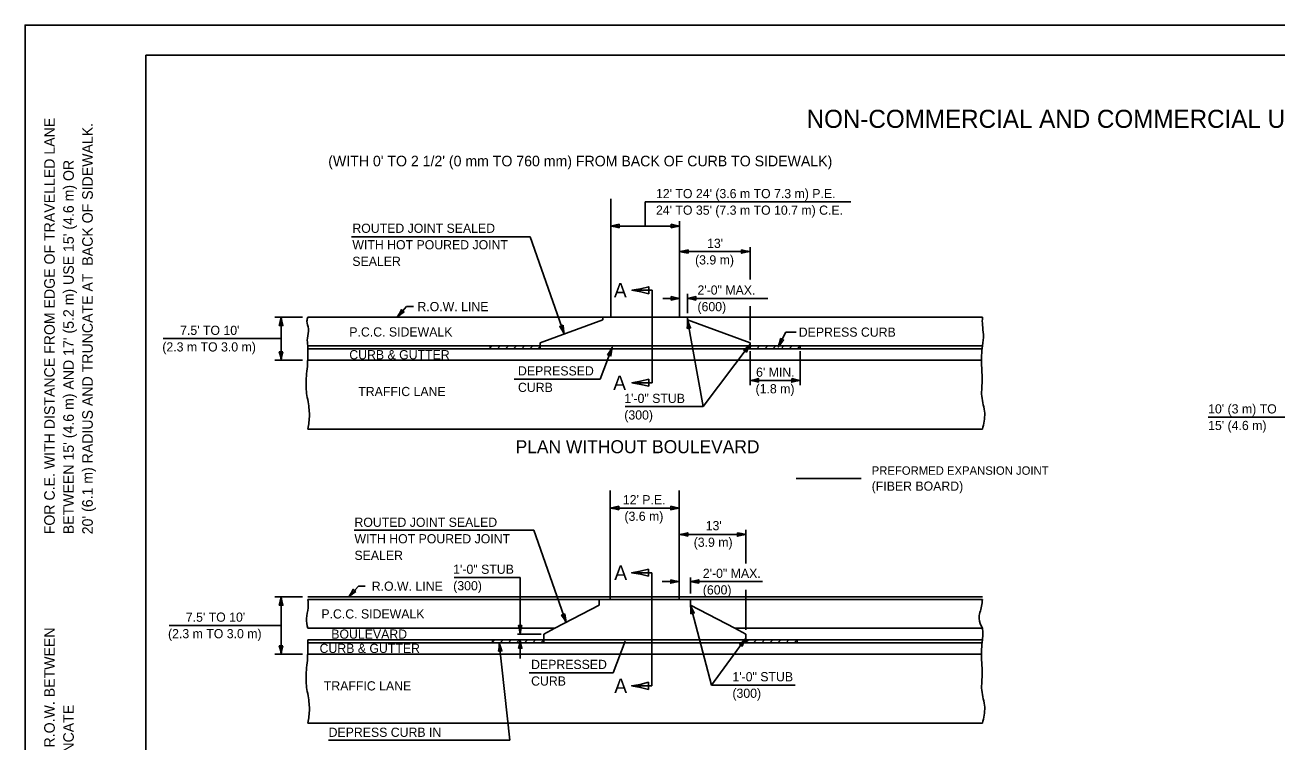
# Model space of a CAD drawing. Extents: x 0 to 2.83, y 0 to 1.83.
# Drawn here: x 0 to 1.73, y 0.843 to 1.833 of the extents above; entities that cross this region are included whole.
import ezdxf

# ---------------------------------------------------------------- set-up
doc = ezdxf.new("R2010")
doc.units = 0
for name, color, linetype in [('RD_Pr_Roadway_Dimensions', 7, 'Continuous'), ('RD_Pr_Roadway_Items', 7, 'Continuous'), ('RD_Pr_Roadway_Notes', 7, 'Continuous'), ('SC_Scratch7', 7, 'Continuous'), ('SH_General_Details', 7, 'Continuous'), ('SH_Printer_Plotting_Border', 7, 'Continuous')]:
    doc.layers.add(name, color=color, linetype=linetype)

msp = doc.modelspace()

# ---------------------------------------------------------------- linework, layer by layer
at = {"layer": 'RD_Pr_Roadway_Dimensions'}
for p, q in [((0.8569, 1.5558), (0.8569, 1.5891)), ((0.8569, 1.5891), (1.141, 1.5891)), ((0.8093, 1.5557), (0.9045, 1.5557)), ((1.0019, 1.482), (1.0019, 1.5267)), ((1.0019, 1.5204), (0.9045, 1.5204)), ((0.8815, 1.4558), (0.9045, 1.4558)), ((0.9153, 1.4352), (0.9153, 1.4621)), ((0.9153, 1.4558), (1.0264, 1.4558)), ((1.0019, 1.3982), (1.0019, 1.4449)), ((0.3832, 1.43), (0.3452, 1.43)), ((0.3539, 1.3705), (0.3539, 1.43)), ((0.3539, 1.4002), (0.1909, 1.4002)), ((0.9373, 1.3062), (1.0019, 1.3923)), ((0.3832, 1.3705), (0.3452, 1.3705)), ((1.0019, 1.3829), (1.0019, 1.336)), ((1.0711, 1.3829), (1.0711, 1.336)), ((1.0019, 1.3424), (1.0711, 1.3424)), ((1.744, 1.2917), (1.6349, 1.2917)), ((0.8088, 1.1662), (0.904, 1.1662)), ((0.9961, 1.1297), (0.904, 1.1297)), ((0.9961, 1.0896), (0.9961, 1.1359)), ((0.593, 1.0703), (0.6842, 1.0703)), ((0.6842, 0.9921), (0.6842, 1.0703)), ((0.8803, 1.0646), (0.904, 1.0646)), ((0.9194, 1.0481), (0.9194, 1.0702)), ((0.9194, 1.0646), (1.0193, 1.0646)), ((0.3832, 1.0437), (0.3452, 1.0437)), ((0.3539, 0.9644), (0.3539, 1.0437)), ((0.9961, 0.9978), (0.9961, 1.0533)), ((0.3539, 1.004), (0.1993, 1.004)), ((0.7132, 0.9921), (0.6803, 0.9921)), ((0.9488, 0.9217), (0.9961, 0.9862)), ((0.6842, 0.9584), (0.6842, 0.9842)), ((0.3832, 0.9644), (0.3452, 0.9644))]:
    msp.add_line(p, q, dxfattribs=at)
for points in [[(0.821, 1.5533), (0.821, 1.5557), (0.821, 1.5582), (0.8151, 1.5568), (0.8093, 1.5557), (0.8155, 1.5546)], [(0.8929, 1.5582), (0.8929, 1.5557), (0.8929, 1.5533), (0.8987, 1.5547), (0.9045, 1.5557), (0.8983, 1.5569)], [(0.9162, 1.518), (0.9162, 1.5204), (0.9162, 1.5228), (0.9103, 1.5214), (0.9045, 1.5204), (0.9107, 1.5193)], [(0.9902, 1.5228), (0.9902, 1.5204), (0.9902, 1.518), (0.9961, 1.5194), (1.0019, 1.5204), (0.9957, 1.5215)], [(0.8929, 1.4582), (0.8929, 1.4558), (0.8929, 1.4534), (0.8987, 1.4548), (0.9045, 1.4558), (0.8983, 1.4569)], [(0.927, 1.4534), (0.927, 1.4558), (0.927, 1.4582), (0.9211, 1.4568), (0.9153, 1.4558), (0.9215, 1.4547)], [(0.3514, 1.4183), (0.3539, 1.4183), (0.3563, 1.4183), (0.3549, 1.4241), (0.3539, 1.43), (0.3527, 1.4237)], [(0.915, 1.4141), (0.9174, 1.4145), (0.9198, 1.415), (0.9174, 1.4204), (0.9153, 1.426), (0.9153, 1.4197)], [(0.9929, 1.3844), (0.9949, 1.3829), (0.9968, 1.3815), (0.9992, 1.387), (1.0019, 1.3923), (0.9973, 1.388)], [(0.3563, 1.3821), (0.3539, 1.3821), (0.3514, 1.3821), (0.3529, 1.3763), (0.3539, 1.3705), (0.355, 1.3767)], [(1.0136, 1.34), (1.0136, 1.3424), (1.0136, 1.3449), (1.0077, 1.3434), (1.0019, 1.3424), (1.0081, 1.3413)], [(1.0595, 1.3449), (1.0594, 1.3424), (1.0594, 1.34), (1.0653, 1.3414), (1.0711, 1.3424), (1.0649, 1.3436)], [(0.8205, 1.1638), (0.8205, 1.1662), (0.8205, 1.1687), (0.8147, 1.1672), (0.8088, 1.1662), (0.8151, 1.1651)], [(0.8924, 1.1687), (0.8924, 1.1662), (0.8924, 1.1638), (0.8982, 1.1652), (0.904, 1.1662), (0.8978, 1.1674)], [(0.9157, 1.1272), (0.9157, 1.1297), (0.9157, 1.1321), (0.9099, 1.1307), (0.904, 1.1297), (0.9103, 1.1285)], [(0.9845, 1.1321), (0.9845, 1.1297), (0.9845, 1.1272), (0.9903, 1.1287), (0.9961, 1.1297), (0.9899, 1.1308)], [(0.8924, 1.0671), (0.8924, 1.0646), (0.8924, 1.0622), (0.8982, 1.0636), (0.904, 1.0646), (0.8978, 1.0658)], [(0.931, 1.0622), (0.931, 1.0646), (0.931, 1.0671), (0.9252, 1.0656), (0.9194, 1.0646), (0.9256, 1.0635)], [(0.3514, 1.0321), (0.3539, 1.032), (0.3563, 1.032), (0.3549, 1.0379), (0.3539, 1.0437), (0.3527, 1.0375)], [(0.92, 1.0199), (0.9224, 1.0206), (0.9247, 1.0212), (0.9218, 1.0265), (0.9194, 1.0318), (0.9199, 1.0255)], [(0.6867, 1.0038), (0.6842, 1.0038), (0.6818, 1.0038), (0.6832, 0.998), (0.6842, 0.9921), (0.6853, 0.9984)], [(0.9873, 0.9782), (0.9892, 0.9768), (0.9912, 0.9754), (0.9935, 0.9809), (0.9961, 0.9862), (0.9915, 0.9819)], [(0.3563, 0.976), (0.3539, 0.976), (0.3514, 0.976), (0.3529, 0.9702), (0.3539, 0.9644), (0.355, 0.9706)], [(0.3563, 0.976), (0.3539, 0.976), (0.3514, 0.976), (0.3529, 0.9702), (0.3539, 0.9644), (0.355, 0.9706)], [(0.6818, 0.9726), (0.6842, 0.9725), (0.6867, 0.9725), (0.6852, 0.9784), (0.6842, 0.9842), (0.6831, 0.978)]]:
    msp.add_lwpolyline(points, close=True, dxfattribs=at)
for points in [[(0.9373, 1.3062), (0.9153, 1.426)], [(0.8291, 1.3062), (0.9373, 1.3062)], [(1.0641, 0.9217), (0.9488, 0.9217), (0.9194, 1.0318)]]:
    msp.add_lwpolyline(points, dxfattribs=at)
at = {"layer": 'RD_Pr_Roadway_Items'}
for p, q in [((0.8093, 1.43), (0.8093, 1.5933)), ((0.9045, 1.43), (0.9045, 1.5623)), ((0.3908, 1.43), (1.323, 1.43)), ((0.7119, 1.3942), (0.7985, 1.426)), ((0.7985, 1.426), (0.7985, 1.43)), ((0.8093, 1.43), (0.9045, 1.43)), ((0.9153, 1.426), (0.9153, 1.43)), ((1.0019, 1.3942), (0.9153, 1.426)), ((0.3908, 1.3903), (0.7119, 1.3903)), ((0.3908, 1.3863), (0.7119, 1.3863)), ((0.6427, 1.3863), (0.6427, 1.3903)), ((0.6903, 1.3863), (1.0235, 1.3863)), ((0.7119, 1.3942), (0.7119, 1.3903)), ((0.7119, 1.3863), (0.7119, 1.3903)), ((0.7119, 1.3903), (1.0019, 1.3903)), ((1.0019, 1.3942), (1.0019, 1.3903)), ((1.0019, 1.3863), (1.0019, 1.3903)), ((1.0019, 1.3903), (1.323, 1.3903)), ((1.0019, 1.3863), (1.323, 1.3863)), ((1.0711, 1.3863), (1.0711, 1.3903)), ((0.3908, 1.3705), (1.322, 1.3705)), ((0.3908, 1.2753), (1.323, 1.2753)), ((1.0657, 1.2069), (1.1552, 1.2069)), ((0.8088, 1.0397), (0.8088, 1.1905)), ((0.904, 1.0397), (0.904, 1.1905)), ((1.323, 1.0437), (0.3908, 1.0437)), ((0.3908, 1.0397), (1.323, 1.0397)), ((0.7935, 1.0318), (0.7935, 1.0397)), ((0.8088, 1.0397), (0.904, 1.0397)), ((0.9194, 1.0318), (0.9194, 1.0397)), ((0.7321, 1.0001), (0.7935, 1.0318)), ((0.9194, 1.0318), (0.9808, 1.0001)), ((0.3908, 1.0001), (0.7321, 1.0001)), ((0.7321, 1.0001), (0.7167, 0.9921)), ((0.7167, 0.9802), (0.7167, 0.9921)), ((0.9808, 1.0001), (0.9961, 0.9921)), ((0.9808, 1.0001), (1.323, 1.0001)), ((0.9961, 0.9921), (0.9961, 0.9802)), ((0.3908, 0.9842), (0.7167, 0.9842)), ((0.3908, 0.9802), (0.7167, 0.9802)), ((0.6461, 0.9802), (0.6461, 0.9842)), ((0.6461, 0.9809), (0.6494, 0.9842)), ((0.6567, 0.9802), (0.6607, 0.9842)), ((0.6679, 0.9802), (0.6719, 0.9842)), ((0.6791, 0.9802), (0.6831, 0.9842)), ((0.6898, 0.9802), (0.9961, 0.9802)), ((0.6903, 0.9802), (0.6943, 0.9842)), ((0.7016, 0.9802), (0.7055, 0.9842)), ((0.7128, 0.9802), (0.7167, 0.9842)), ((0.7167, 0.9842), (0.9961, 0.9842)), ((0.9961, 0.9842), (1.323, 0.9842)), ((0.9961, 0.9808), (0.9996, 0.9842)), ((0.9961, 0.9802), (1.323, 0.9802)), ((1.0068, 0.9802), (1.0108, 0.9842)), ((1.0181, 0.9802), (1.022, 0.9842)), ((1.0293, 0.9802), (1.0332, 0.9842)), ((1.0405, 0.9802), (1.0444, 0.9842)), ((1.0517, 0.9802), (1.0557, 0.9842)), ((1.0629, 0.9802), (1.0668, 0.9841)), ((1.0668, 0.9842), (1.0668, 0.9802)), ((0.3908, 0.9644), (1.322, 0.9644)), ((0.3908, 0.8692), (1.323, 0.8692))]:
    msp.add_line(p, q, dxfattribs=at)
for points in [[(0.6427, 1.3875), (0.6455, 1.3903)], [(0.6527, 1.3863), (0.6567, 1.3903)], [(0.6639, 1.3863), (0.6679, 1.3903)], [(0.6752, 1.3863), (0.6791, 1.3903)], [(0.6864, 1.3863), (0.6903, 1.3903)], [(0.6976, 1.3863), (0.7016, 1.3903)], [(0.7088, 1.3863), (0.7119, 1.3894)], [(1.0019, 1.3884), (1.0038, 1.3903)], [(1.0111, 1.3863), (1.015, 1.3903)], [(1.0223, 1.3863), (1.0263, 1.3903)], [(1.0335, 1.3863), (1.0375, 1.3903)], [(1.0447, 1.3863), (1.0487, 1.3903)], [(1.0559, 1.3863), (1.0599, 1.3903)], [(1.0672, 1.3863), (1.0711, 1.3903)]]:
    msp.add_lwpolyline(points, dxfattribs=at)
for points in [[(0.3908, 1.3903), (0.3901, 1.4007), (0.3919, 1.4135), (0.3895, 1.4245), (0.3908, 1.43)], [(1.323, 1.3903), (1.3244, 1.4057), (1.323, 1.4189), (1.323, 1.43)], [(0.3908, 1.2753), (0.3924, 1.2848), (0.3924, 1.3046), (0.3888, 1.3272), (0.3888, 1.3484), (0.3902, 1.3616), (0.3906, 1.3817), (0.3908, 1.3903)], [(1.323, 1.2753), (1.3261, 1.2971), (1.3221, 1.3205), (1.3228, 1.3446), (1.3217, 1.3639), (1.323, 1.3903)], [(0.3908, 1.0001), (0.389, 1.0135), (0.3913, 1.0281), (0.3908, 1.0397)], [(1.323, 1.0001), (1.3183, 1.0134), (1.3219, 1.0305), (1.323, 1.0397)], [(1.323, 1.0001), (1.3237, 0.9933), (1.323, 0.9842)], [(0.3908, 0.8692), (0.3924, 0.8787), (0.3924, 0.8985), (0.3888, 0.9211), (0.3888, 0.9423), (0.3902, 0.9555), (0.3906, 0.9756), (0.3908, 0.9842)], [(1.323, 0.8692), (1.3261, 0.891), (1.3221, 0.9144), (1.3228, 0.9385), (1.3217, 0.9579), (1.323, 0.9842)]]:
    msp.add_spline(points, degree=3, dxfattribs=at)
at = {"layer": 'RD_Pr_Roadway_Notes'}
for p, q in [((0.4513, 1.5408), (0.6981, 1.5408)), ((0.6981, 1.5408), (0.7452, 1.4069)), ((0.8666, 1.4671), (0.8387, 1.4671)), ((0.8666, 1.3392), (0.8666, 1.4671)), ((0.5273, 1.4445), (0.5143, 1.43)), ((0.537, 1.4445), (0.5273, 1.4445)), ((1.0514, 1.4092), (1.0409, 1.3887)), ((1.0654, 1.4092), (1.0514, 1.4092)), ((0.7947, 1.3443), (0.8115, 1.388)), ((0.6757, 1.3443), (0.7947, 1.3443)), ((0.8666, 1.3392), (0.8387, 1.3392)), ((0.4546, 1.1354), (0.703, 1.1354)), ((0.703, 1.1354), (0.7477, 1.0081)), ((0.8661, 1.0768), (0.8382, 1.0768)), ((0.8661, 0.9206), (0.8661, 1.0768)), ((0.4606, 1.0582), (0.4476, 1.0437)), ((0.4702, 1.0582), (0.4606, 1.0582)), ((0.6699, 0.8456), (0.6554, 0.9802)), ((0.8126, 0.9387), (0.8293, 0.9824)), ((0.6968, 0.9387), (0.8126, 0.9387)), ((0.8661, 0.9206), (0.8382, 0.9206)), ((0.4195, 0.8456), (0.6699, 0.8456))]:
    msp.add_line(p, q, dxfattribs=at)
for points in [[(0.862, 1.4622), (0.862, 1.4671), (0.862, 1.4719), (0.8503, 1.4691), (0.8387, 1.4671), (0.8511, 1.4648)], [(0.5239, 1.437), (0.5221, 1.4386), (0.5203, 1.4403), (0.5174, 1.435), (0.5143, 1.43), (0.5193, 1.4338)], [(0.7436, 1.4187), (0.7413, 1.4179), (0.739, 1.4171), (0.7423, 1.412), (0.7452, 1.4069), (0.7442, 1.4131)], [(0.805, 1.378), (0.8073, 1.3771), (0.8096, 1.3762), (0.8103, 1.3822), (0.8115, 1.388), (0.8082, 1.3826)], [(1.0484, 1.398), (1.0463, 1.3991), (1.0441, 1.4002), (1.0427, 1.3944), (1.0409, 1.3887), (1.0448, 1.3937)], [(0.862, 1.3343), (0.862, 1.3392), (0.862, 1.3441), (0.8503, 1.3412), (0.8387, 1.3392), (0.8511, 1.3369)], [(0.8615, 1.072), (0.8615, 1.0768), (0.8615, 1.0817), (0.8499, 1.0789), (0.8382, 1.0768), (0.8506, 1.0746)], [(0.4572, 1.0508), (0.4554, 1.0524), (0.4535, 1.054), (0.4507, 1.0487), (0.4476, 1.0437), (0.4526, 1.0476)], [(0.7461, 1.02), (0.7438, 1.0192), (0.7415, 1.0183), (0.7448, 1.0133), (0.7477, 1.0081), (0.7467, 1.0144)], [(0.6542, 0.9683), (0.6567, 0.9686), (0.6591, 0.9688), (0.657, 0.9745), (0.6554, 0.9802), (0.655, 0.9739)], [(0.8615, 0.9157), (0.8615, 0.9206), (0.8615, 0.9255), (0.8499, 0.9226), (0.8382, 0.9206), (0.8506, 0.9183)]]:
    msp.add_lwpolyline(points, close=True, dxfattribs=at)
at = {"layer": 'SH_General_Details'}
for p, q in [((0, 1.8333), (0, 0)), ((2.8333, 1.8333), (0, 1.8333))]:
    msp.add_line(p, q, dxfattribs=at)
msp.add_lwpolyline([(0.1667, 1.7917), (2.7917, 1.7917), (2.7917, 0.0417), (0.1667, 0.0417)], close=True, dxfattribs=at)
at = {"layer": 'SH_Printer_Plotting_Border'}
msp.add_lwpolyline([(0, 0), (2.8333, 0), (2.8333, 1.8333), (0, 1.8333)], close=True, dxfattribs=at)

# ---------------------------------------------------------------- texts
at = {"layer": 'RD_Pr_Roadway_Dimensions'}
for s, p in [("12' TO 24' (3.6 m TO 7.3 m) P.E.", (0.8719, 1.5942)), ("24' TO 35' (7.3 m TO 10.7 m) C.E.", (0.8719, 1.5713)), ("13'", (0.9425, 1.5255)), ('(3.9 m)', (0.9259, 1.5026)), ('2\'-0" MAX.', (0.9292, 1.4609)), ('(600)', (0.9292, 1.438)), ("7.5' TO 10'", (0.2143, 1.4053)), ('(2.3 m TO 3.0 m)', (0.1897, 1.3824)), ("6' MIN.", (1.0102, 1.3475)), ('(1.8 m)', (1.0095, 1.3246)), ('1\'-0" STUB', (0.8281, 1.3113)), ('(300)', (0.8281, 1.2884)), ("10' (3 m) TO", (1.6349, 1.2968)), ("15' (4.6 m)", (1.6349, 1.2739)), ("12' P.E.", (0.8261, 1.1713)), ('(3.6 m)', (0.8283, 1.1485)), ("13'", (0.9406, 1.1355)), ('(3.9 m)', (0.924, 1.1126)), ('1\'-0" STUB', (0.5917, 1.0753)), ('2\'-0" MAX.', (0.9366, 1.0697)), ('(300)', (0.5917, 1.0525)), ('(600)', (0.9366, 1.0468)), ("7.5' TO 10'", (0.2222, 1.0091)), ('(2.3 m TO 3.0 m)', (0.1976, 0.9863)), ('1\'-0" STUB', (0.9775, 0.9268)), ('(300)', (0.9775, 0.904))]:
    msp.add_text(s, height=0.0127, dxfattribs=at).set_placement(p)
at = {"layer": 'RD_Pr_Roadway_Notes'}
for s, height, p in [('NON-COMMERCIAL AND COMMERCIAL URBAN', 0.025, (1.08, 1.6913)), ("(WITH 0' TO 2 1/2' (0 mm TO 760 mm) FROM BACK OF CURB TO SIDEWALK)", 0.014583, (0.419, 1.6382)), ('ROUTED JOINT SEALED', 0.0127, (0.4523, 1.5463)), ('WITH HOT POURED JOINT', 0.0127, (0.4523, 1.5235)), ('SEALER', 0.0127, (0.4523, 1.5006)), ('A', 0.02, (0.8137, 1.4571)), ('R.O.W. LINE', 0.0127, (0.5422, 1.4381)), ('P.C.C. SIDEWALK', 0.0127, (0.4481, 1.4031)), ('DEPRESS CURB', 0.0127, (1.0692, 1.4028)), ('CURB & GUTTER', 0.0127, (0.4481, 1.3716)), ('DEPRESSED', 0.0127, (0.6812, 1.3493)), ('TRAFFIC LANE', 0.0127, (0.4605, 1.3208)), ('CURB', 0.0127, (0.6812, 1.3265)), ('A', 0.02, (0.8127, 1.3292)), ('PLAN WITHOUT BOULEVARD', 0.018, (0.6779, 1.2419)), ('PREFORMED EXPANSION JOINT', 0.011667, (1.17, 1.2121)), ('(FIBER BOARD)', 0.0127, (1.17, 1.1901)), ('ROUTED JOINT SEALED', 0.0127, (0.4552, 1.1402)), ('WITH HOT POURED JOINT', 0.0127, (0.4552, 1.1174)), ('SEALER', 0.0127, (0.4552, 1.0945)), ('A', 0.02, (0.8142, 1.0668)), ('R.O.W. LINE', 0.0127, (0.4791, 1.0519)), ('P.C.C. SIDEWALK', 0.0127, (0.4095, 1.0136)), ('BOULEVARD', 0.0127, (0.4232, 0.9857)), ('CURB & GUTTER', 0.0127, (0.407, 0.966)), ('DEPRESSED', 0.0127, (0.6993, 0.9438)), ('TRAFFIC LANE', 0.0127, (0.4129, 0.9142)), ('CURB', 0.0127, (0.6993, 0.9209)), ('A', 0.02, (0.8142, 0.9106)), ('DEPRESS CURB IN', 0.0127, (0.4195, 0.8501))]:
    msp.add_text(s, height=height, dxfattribs=at).set_placement(p)
at = {"layer": 'SC_Scratch7'}
for s, p in [('FOR C.E. WITH DISTANCE FROM EDGE OF TRAVELLED LANE', (0.0411, 1.1299)), ("20' (6.1 m) RADIUS AND TRUNCATE AT  BACK OF SIDEWALK.", (0.0936, 1.1299)), ("BETWEEN 15' (4.6 m) AND 17' (5.2 m) USE 15' (4.6 m) OR", (0.0674, 1.1299)), ('DESIGNER NOTE:  FOR P.E. WITH DISTANCE FROM EDGE OF TRAVEL LANE TO R.O.W. BETWEEN', (0.0411, 0.0835)), ("                                 10' AND 17' (3.0 m TO 5.2m) USE 15' (4.6 m) RADIUS AND TRUNCATE", (0.0674, 0.0835))]:
    msp.add_text(s, height=0.014583, rotation=90, dxfattribs=at).set_placement(p)

doc.saveas('drawing.dxf')
